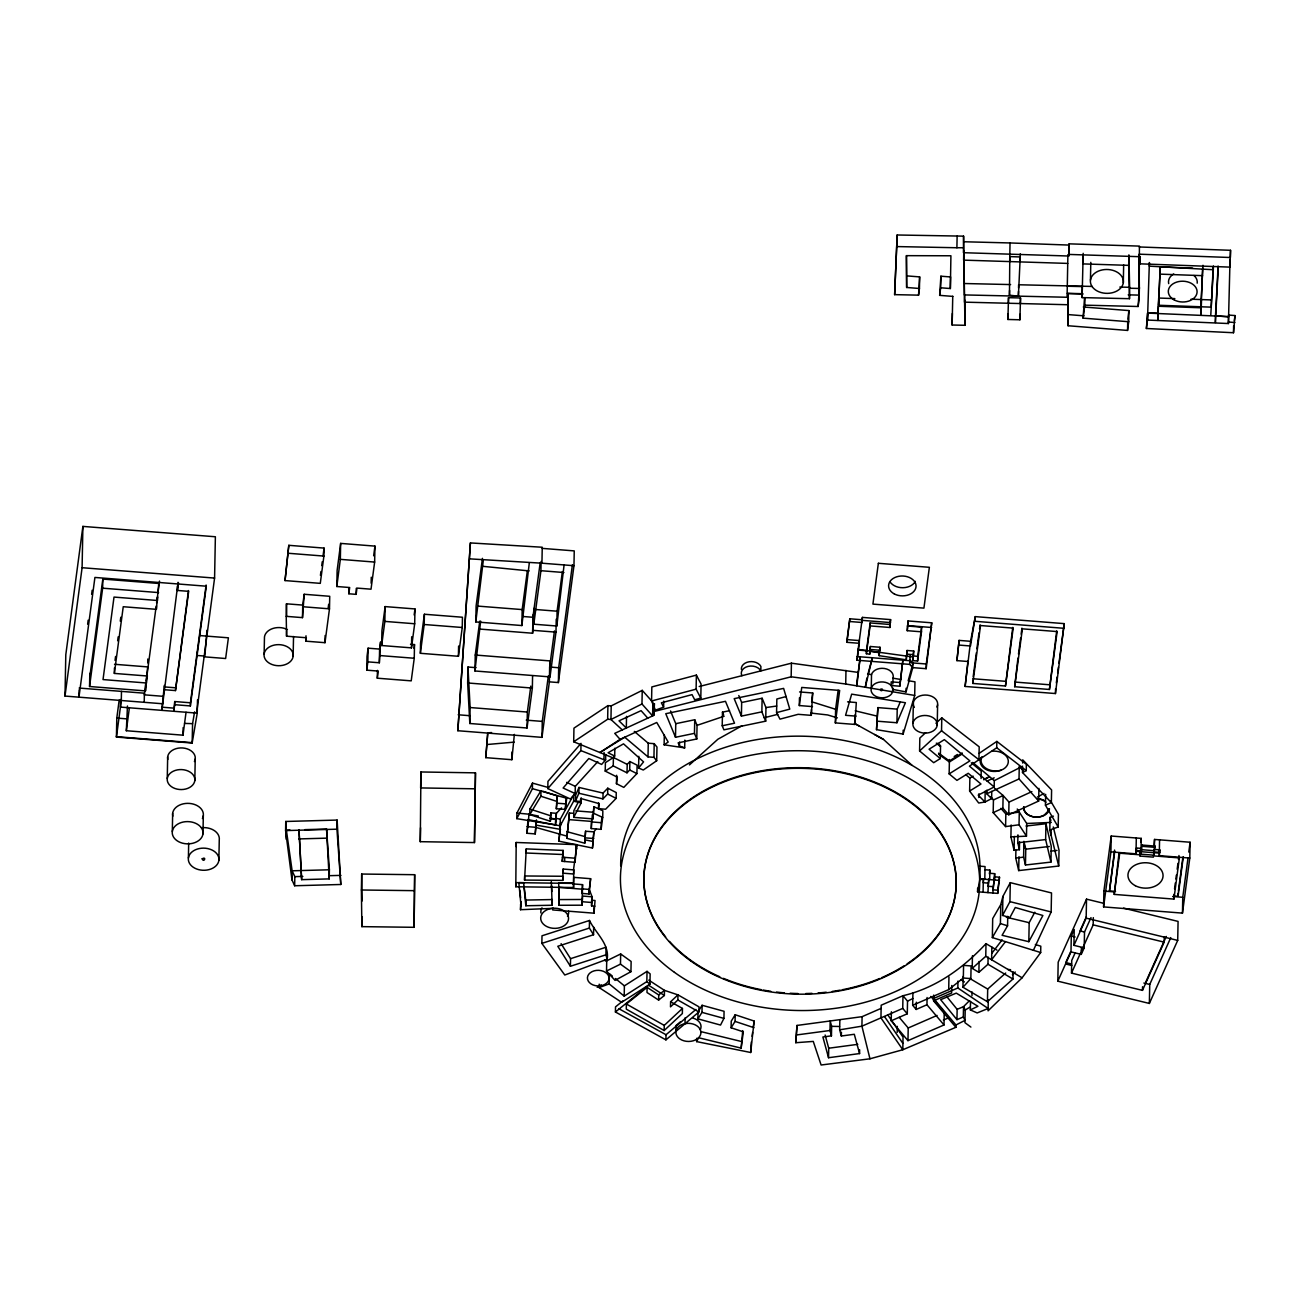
<?xml version="1.0" encoding="UTF-8"?>
<svg xmlns="http://www.w3.org/2000/svg" width="1300" height="1300" viewBox="0 0 1300 1300"><rect width="100%" height="100%" fill="white"/><g stroke="black" fill="none" stroke-linecap="round" stroke-linejoin="round"><path stroke-width="1.5" d="M414.115 927.306L414.668 874.705L361.692 874.039L361.384 889.996L361.871 926.64L414.115 927.306L414.668 874.705M420.274 841.685L420.94 771.972L475.475 772.85L474.468 842.562L420.274 841.685L420.55 827.726M515.791 886.763L516.197 842.481L576.875 844.642L574.99 862.322L562.201 861.315L563.176 850.411L526.273 848.9L524.55 880.084L562.77 880.376L563.144 869.05L573.722 869.895L573.544 887.526L515.791 886.763L515.872 882.635L573.609 883.415M1009.466 295.214L1009.791 256.588L1020.24 256.961L1018.388 296.156L1009.466 295.214L1009.564 290.469M474.468 842.562L475.475 772.85M950.349 288.535L950.576 276.949L940.891 276.201L940.68 287.787L950.349 288.535L950.917 255.775L906.246 255.661L906.653 287.479L919.441 288.486L918.548 295.149L894.627 294.645L897.179 234.991L963.576 236.145L963.446 252.704L1068.714 256.019L1069.136 243.847L1139.418 246.106L1139.141 298.919L1138.134 306.491L1084.818 305.159L1083.079 318.142L1128.709 321.734L1127.555 330.428L1068.064 325.748L1068.031 293.589L1083.144 293.963M164.32 685.392L161.85 710.352L162.727 703.771L65 696.069L65.796 654.761L82.891 526.403L215.377 536.754L214.581 578.077L196.609 713.082M79.105 689.878L78.959 697.174L94.916 577.444L206.31 586.202L190.369 705.933L174.688 704.697L174.736 701.545L190.418 702.78L190.369 705.933M65 696.069L82.095 567.71L82.891 526.403M114.53 664.284L147.648 666.9L145.486 690.901L89.554 686.514L89.814 673.335M89.554 686.514L102.651 588.185L102.83 579.069L158.763 583.472L156.357 609.326L123.24 606.726L114.351 673.416L147.469 676.016M114.351 673.416L114.449 667.94M197.502 699.839L197.243 713.148L192.156 743.031L116.431 737.067L116.789 718.071L119.194 700.082M120.575 699.497L120.429 707.086L197.243 713.148M121.469 691.389L121.306 700.505L116.431 737.067M186.046 712.254L182.991 735.183L126.327 730.73L127.465 705.997M144.219 702.309L144.398 693.192L79.138 688.058M145.486 690.901L145.632 683.621M146.689 675.707L146.543 683.004L103.025 679.575L114.01 597.074L157.528 600.503L157.609 596.846M147.729 662.951L147.794 659.003M156.357 609.326L156.423 605.686M162.727 703.771L178.051 582.319M167.261 778.489L167.668 756.827M174.736 701.545L173.81 711.295L174.688 704.697M172.315 831.529L172.656 813.28M164.239 689.699L175.468 690.576L188.468 590.541M175.468 690.576L188.679 591.337L177.466 590.46L177.548 586.154M182.991 735.183L183.138 727.594M188.403 858L188.679 843.083M192.156 743.031L192.579 723.645L194.594 711.847M194.805 780.65A13.845 10.01 1.1 0 0 175.289 770.413A13.845 10.01 1.1 0 0 172.998 787.637A13.845 10.01 1.1 0 0 194.805 780.65L195.227 759.005M197.145 652.291L197.096 655.46L204.847 656.077L206.976 630.224M199.794 632.401L199.745 635.57L228.394 637.812L225.631 658.515L204.1 656.809M202.963 833.934A15.405 11.131 1.1 0 0 181.252 822.543A15.405 11.131 1.1 0 0 178.701 841.717A15.405 11.131 1.1 0 0 202.963 833.934L203.32 815.701M218.871 860.405A15.307 11.066 1.1 0 0 197.291 849.079A15.307 11.066 1.1 0 0 194.74 868.14A15.307 11.066 1.1 0 0 218.871 860.405L219.261 839.881A15.307 11.066 1.1 0 0 201.5 827.742M264.127 654.046L264.469 636.951A14.576 10.53 1.1 0 1 287.43 629.59M285.025 580.58L288.811 545.317L324.074 548.096L323.911 556.075L320.287 583.359L285.025 580.58L288.811 545.317M286.227 616.346L286.471 603.817L302.738 605.085L302.494 617.63L286.227 616.346L286.553 636.188L306.345 637.747L305.89 641.176L324.984 642.688L329.485 608.839L329.729 596.294L304.184 594.279L302.738 605.085M286.553 636.188L286.65 630.825M285.594 830.586L285.756 821.47L337.123 820.072L340.795 884.487L294.661 885.755L291.964 879.921L285.594 830.586L336.944 829.189L337.123 820.072M286.195 839.264L285.756 821.47M293.15 656.321A14.576 10.53 1.1 0 0 272.594 645.531A14.576 10.53 1.1 0 0 270.173 663.683A14.576 10.53 1.1 0 0 293.15 656.321L293.475 639.226A14.576 10.53 1.1 0 0 293.345 636.48M291.964 879.921L292.126 870.805L286.374 830.148L289.965 830.05M294.661 885.755L294.824 876.639L292.126 870.805L329.387 869.781L326.56 829.043L304.899 829.644M301.649 879.661L298.984 829.806L301.649 879.661L329.209 878.898L329.387 869.781M302.494 617.63L304.184 594.279M305.89 641.176L306.004 635.798M324.984 642.688L325.114 635.521M329.209 878.898L326.56 829.043M348.839 593.775L349.684 587.519L336.814 586.511L337.123 570.554L340.649 543.4L374.952 546.114L374.644 562.071L371.02 589.192L356.98 588.087L356.135 594.36L348.839 593.775L348.952 587.795M336.814 586.511L340.34 559.358L340.649 543.4M356.135 594.36L356.265 588.364M361.871 926.64L362.066 916.679M410.507 644.264L414.505 644.589L414.245 658.255L411.223 680.859L377.293 678.194L378.235 671.076L366.746 670.166L367.006 656.484L368.111 648.18L379.6 649.09L379.34 662.773L367.851 661.863L368.111 648.18M371.15 583.212L371.264 577.233M377.293 678.194L377.439 670.378M379.34 662.773L380.559 641.908L379.6 649.09M381.631 645.531L381.924 630.711L385.141 606.596L414.976 608.936L414.684 623.756L411.466 647.871L381.631 645.531L384.849 621.4L385.141 606.596M411.466 647.871L411.694 636.756M420.355 653.299L420.55 643.045L424.401 614.25L462.442 617.24L462.247 627.494L458.413 656.289L420.355 653.299L424.19 624.504L424.401 614.25M420.94 771.972L420.631 787.93L475.166 788.808M458.413 656.289L458.608 646.035M549.364 681.85L541.97 737.36L457.844 730.73L470.405 542.929L542.246 547.235L541.938 563.192L573.966 565.711L558.399 682.565L549.364 681.85L549.64 667.03L554.45 630.939M532.577 676.097L532.35 688.074L527.036 728L469.82 723.499L467.659 682.971L467.968 667.03L476.06 667.664M457.844 730.73L470.405 542.929M469.82 723.499L470.129 707.541L467.968 667.03M556.238 619.174L555.977 632.141L550.03 676.894L474.939 670.979L475.247 655.021L479.749 621.14M529.311 562.933L521.869 625.544L475.8 621.92L476.109 605.962L482.446 558.35M474.939 670.979L480.659 621.156M475.8 621.92L483.308 560.381M514.361 734.386L511.859 759.704L485.777 757.656L487.76 732.891L491.562 732.55M485.777 757.656L487.76 732.891M511.859 759.704L512.005 751.985M516.116 846.592L516.197 842.481M561.519 807.918L556.4 813.312L555.49 824.915L516.799 818.642L516.913 813.069L532.496 783.104L547.771 787.361M521.869 625.544L522.178 609.586L527.378 570.57M573.576 881.92L573.674 877.354L590.639 878.702L589.209 889.428L592.117 896.805L591.663 900.234L595.043 900.51L594.003 913.185L552.679 909.935L552.89 908.359L520.52 909.708L520.617 904.02M520.52 909.708L521.105 901.664M527.036 728L527.345 712.043L530.806 686.091M524.55 880.084L524.631 875.972L562.851 876.265L562.77 880.376M526.273 848.9L526.191 853.011L563.095 854.523L563.176 850.411M536.494 820.186L535.226 833.917L526.923 833.267L528.011 819.358M525.817 905.759L525.915 900.055L552.289 899.551L552.175 905.239L525.817 905.759L523.64 882.684L518.846 882.619L521.024 905.84M528.613 820.56L528.824 814.174L538.395 816.026M480.512 629.135L532.61 633.23L532.919 617.273L540.183 562.673M532.61 633.23L533.293 614.38M529.766 814.613L529.864 809.039L540.995 790.66L540.881 796.234L529.766 814.613L550.355 821.275L550.842 812.874L556.4 813.312L555.604 819.341L549.867 818.236M564.07 565.11L556.806 626.015L533.812 624.211L534.121 608.254M516.799 818.642L532.399 788.678L532.496 783.104M535.226 833.917L536.283 820.267M533.812 624.211L540.93 570.7L541.109 561.438M541.97 737.36L542.279 721.403L548.356 675.805M541.856 943.377L542.003 935.789L589.501 920.481C595.628 933.156 609.635 943.946 607.181 959.221L564.785 975.016L541.856 943.377L589.355 928.07L589.501 920.481M547.804 788.58L547.95 781.365L581.019 743.389L580.889 750.604L547.804 788.58L570.424 799.012L575.169 793.569L575.299 786.354L597.805 761.589M550.03 676.894L550.322 660.936L475.247 655.021M550.355 821.275L550.842 812.874M551.298 881.53L552.175 905.239M556.806 626.015L557.082 611.195L562.364 571.577M555.49 824.915L555.62 818.269L560.3 819.179L572.796 796.299M558.399 682.565L558.675 667.745L572.406 564.753M555.913 821.714L556.026 816.14M532.399 788.678L566.751 798.265L565.256 809.429L556.319 808.73L557.375 795.974L542.815 791.245M556.319 808.73L557.375 795.974M558.935 841.181L560.641 822.738L558.935 841.181L592.475 848.039L593.872 831.87L596.326 828.815M572.617 883.87L582.562 884.65L582.075 905.19L559.065 905.288L558.691 882.765L573.625 882.96L573.544 887.526M526.923 833.267L528.726 819.747L560.17 825.825L560.3 819.179M559.065 905.288L558.87 887.608M563.144 869.05L563.062 873.178L573.641 874.006L573.722 869.895M565.256 809.429L566.117 798.281M564.606 861.51L564.688 857.399M592.475 848.039L593.872 831.87L585.569 831.22L584.74 843.212L566.832 838.321L569.433 813.004L573.251 813.296M573.966 565.711L574.242 550.891L542.214 548.372M566.832 838.321L569.433 813.004M614.851 748.231L614.689 756.048L612.82 757.803L573.69 741.764L573.95 728.146L607.913 705.624L611.211 705.884L642.233 690.365L652.876 702.309L652.616 715.926L641.972 703.983L642.233 690.365M570.554 958.669L606.06 947.229L605.914 954.818L570.408 966.258L570.554 958.669L561.096 943.67M560.17 825.825L573.641 801.19L573.771 794.544M601.12 829.351L601.25 822.705L591.386 821.925L591.273 828.571L601.12 829.351L602.712 817.424L602.842 810.778L593.856 806.699L592.995 818.886L573.722 817.375L573.852 810.712L578.5 801.694M598.52 808.665L599.186 803.66L580.726 798.476L580.32 801.515L575.526 801.011L575.64 795.194L578.988 787.442L603.054 793.065L607.766 788.206L616.249 792.561L616.135 798.379L605.621 809.217L598.52 808.665L598.617 802.831M574.99 862.322L575.071 858.211L562.266 857.204M575.981 844.919L575.916 849.03L576.794 848.754M575.526 801.011L578.874 793.26L578.988 787.442M573.722 817.375L581.149 802.913L581.246 797.924M581.913 893.425L581.994 888.859L589.209 889.428L589.128 893.994L581.913 893.425L582.562 884.65M582.075 905.19L582.628 896.057L592.117 896.805L591.565 905.938L594.929 906.197M584.74 843.212L585.569 831.22M590.639 878.702L589.128 893.994M591.273 828.571L592.345 814.808M592.995 818.886L593.856 806.699M591.565 905.938L591.663 900.234M570.408 966.258L557.798 946.27L593.548 934.749L593.694 927.144M594.003 913.185L594.116 907.481M647.026 971.36L646.831 981.614L624.195 996.125L624.39 985.855L647.026 971.36L650.146 973.895L649.951 984.165L621.66 1002.284L599.137 987.577L599.202 984.165M578.874 793.26L602.94 798.899L603.054 793.065M605.735 754.439L605.621 759.85L603.931 759.72L604.061 752.489M573.69 741.764L607.653 719.241L607.913 705.624M602.94 798.899L607.653 794.04L607.766 788.206M611.211 705.884L610.951 719.501L622.245 729.901M606.531 971.002L606.726 960.814L620.669 953.956L631.134 961.48L630.939 971.685L615.046 980.395L606.531 971.002L620.474 964.145L630.939 971.685M624.195 996.125L609.18 983.905L609.375 973.651L612.381 976.089M648.765 980.119L664.462 990.356L677.966 994.874L698.994 1006.85L698.896 1011.969L665.925 1039.87L615.42 1011.985L615.517 1006.866L623.074 1000.789M620.474 964.145L620.669 953.956M626.535 716.365L626.308 728.033L619.028 720.817L641.079 710.661L647.774 718.153M647.091 987.366L646.994 992.501L658.629 1000.09L658.726 994.955L647.091 987.366L626.372 1004.006L626.275 1009.141L664.154 1030.526L682.354 1013.561L682.451 1008.426L670.605 1001.748L677.966 994.874L677.869 999.992L670.491 1006.866L670.605 1001.748M634.303 731.396L648.261 743.21L654.209 743.665L656.971 747.061L656.695 760.744L643.273 770.023L638.592 768.024L638.82 756.291M656.695 760.744L653.949 757.347L648.001 756.876L648.261 743.21M651.56 700.992L651.836 686.936L696.378 675.106L701.074 684.076L700.798 698.133L694.704 699.758L692.039 694.639L661.359 702.796L663.634 707.151L655.444 710.158L651.56 700.992L696.117 689.163L696.378 675.106M664.316 734.646L664.121 744.803L668.184 742.04L656.76 722.475L620.084 739.359L614.738 733.363L653.786 715.374L654.014 703.706M653.786 715.374L654.469 703.641M653.949 757.347L654.209 743.665M663.634 707.151L663.747 701.122M658.629 1000.09L664.365 995.491L664.462 990.356L658.726 994.955M664.154 1030.526L664.251 1025.391L682.451 1008.426M665.925 1039.87L666.023 1034.735L695.906 1009.45M675.756 723.678L694.736 719.745L694.46 733.346L675.496 737.279L675.756 723.678L670.524 710.97M684.84 740.122L684.678 747.89L679.477 746.005L679.559 742.121M675.919 1031.404L676.033 1025.521L680.582 1021.67M685.019 1023.717L685.133 1017.819M679.477 746.005L678.161 742.82L696.784 738.969L697.044 725.351L694.736 719.745M696.637 1041.609L698.604 1037.741L741.146 1048.125L743.324 1031.842L731.104 1027.78L731.234 1021.134L735.199 1014.748L754.114 1021.036L750.685 1052.496L696.637 1041.609L696.702 1038.294M699.059 1010.149L702.114 1005.29L724.067 1011.303L723.938 1018.388L720.541 1025.066L697.905 1018.859L698.035 1011.774M697.905 1018.859L701.984 1012.375L702.114 1005.29M762.125 698.246L761.865 711.864L741.406 716.105L741.666 702.488L762.125 698.246L765.96 707.558L765.7 721.159L723.905 729.836L722.215 725.758L722.475 712.14L729.511 710.694M731.104 1027.78L735.069 1021.394L735.199 1014.748M741.146 1048.125L742.722 1030.624M750.685 1052.496L751.319 1042.031M799.581 691.941L812.727 692.981L811.298 715.358L798.151 714.317L779.984 719.144L776.571 712.628L776.847 699.01L786.273 696.508M654.322 711.425L791.164 676.796L791.424 663.179L857.773 672.344M812.467 706.599L799.321 705.559L799.467 697.775M970.515 1001.325L970.352 1009.921L977.178 1012.944L988.13 1008.475L957.84 987.967L933.611 998.514L955.939 1024.969L955.89 1027.309L902.801 1049.75L869.96 1058.801L821.113 1065.009L813.264 1041.414L795.779 1042.714L796.997 1025.44L862.095 1016.665L881.124 1008.377M795.779 1042.714L796.997 1025.44M811.298 715.358L811.411 709.524M859.641 1049.783L859.56 1053.569L828.539 1057.729L828.717 1048.222L825.126 1035.028M847.568 701.837L856.31 702.52L854.945 724.441L835.347 722.898L835.608 709.28L838.159 690.186M831.447 1035.84L830.001 1030.494L830.18 1021.004L831.642 1026.334L831.447 1035.84L822.884 1036.994L828.539 1057.729M900.283 701.854L897.211 709.134L877.89 707.606L876.509 729.658L903.126 734.061L914.696 695.435L845.715 684.011L845.975 670.394M859.56 1053.569L854.295 1034.28L841.344 1036.019L839.654 1029.828L839.849 1020.321M917.605 661.017L917.702 656.321L912.958 655.947L912.876 660.644L917.605 661.017L921.489 631.816L907.254 630.695L908.034 620.945L931.742 622.814L926.169 668.688L912.763 667.631L909.691 664.381L857.041 660.238L859.3 643.305L846.983 642.33L847.031 639.616L849.81 618.784L862.127 619.759M841.344 1036.019L841.425 1032.216M846.983 642.33L849.81 618.784M854.945 724.441L855.14 714.707M857.041 660.238L858.065 649.383L912.941 656.971L913.737 651.008L907.075 650.488L906.246 659.831L879.19 655.671L879.255 651.999M858 653.055L858.065 649.383M859.3 643.305L859.349 640.331M849.761 621.514L862.079 622.489L862.127 619.499M862.079 622.489L862.404 617.403L890.597 619.613L889.899 627.477L870.09 625.918L870.155 622.928L889.947 624.488L889.899 627.477M879.19 655.671L879.97 647.254L870.399 646.506L869.7 654.225L866.385 653.721L866.466 650.049M862.095 1016.665L861.916 1026.171L869.96 1058.801M869.7 654.225L869.781 650.553M871.26 688.236L871.52 674.635A10.985 7.946 1.1 0 1 884.406 668.476A10.985 7.946 1.1 0 1 893.068 677.869L892.824 684.011M876.509 729.658L877.89 707.606M894.627 294.645L897.179 234.991M892.678 691.779L892.742 687.895M944.239 1012.294L944.011 1024.953L907.969 1040.65L891.215 1020.792L891.377 1011.758M877.63 721.224L896.951 722.751L897.211 709.134M906.653 287.479L906.62 256.002M899.811 686.205L902.866 660.173L899.811 686.205L891.15 685.523A10.985 7.946 1.1 0 0 874.413 684.076A10.985 7.946 1.1 0 0 875.566 696.231A10.985 7.946 1.1 0 0 891.898 693.452L892.986 689.423L891.15 685.523L891.215 681.85L899.892 682.533M897.195 1032.379L897.309 1026.366M903.126 734.061L903.191 730.178M892.986 689.423L906.019 691.941L906.084 688.269M906.246 659.831L907.075 650.488M907.254 630.695L908.034 620.945M891.215 1020.792L907.286 1013.789L902.736 1008.394L902.98 995.719C936.227 987.903 963.17 968.061 986.001 943.654L996.938 950.121M909.691 664.381L909.773 659.701L912.844 662.935L926.266 663.991L926.169 668.688M910.292 656.76L910.309 655.753L909.756 660.709L912.827 663.959L908.164 680.794M918.548 295.149L919.653 276.9L906.88 275.892M919.441 288.486L919.653 276.9M912.844 662.935L912.763 667.631L906.019 691.941M912.876 660.644L913.737 651.008M907.286 1013.789L907.53 1001.13L902.98 995.719L881.189 1005.209L880.945 1017.884L902.801 1049.75L903.045 1037.091L887.737 1014.78M912.941 723.336L913.331 702.878M907.969 1040.65L908.212 1027.991L899.194 1017.299M914.696 695.435L914.956 681.817L908.96 680.826M927.095 997.523L926.949 1004.754L916.191 1009.45L912.681 1005.29L912.925 992.631M921.489 631.816L921.586 627.136L907.351 626.015M937.739 743.291L940.55 745.631L940.29 758.55L933.693 762.694L919.587 750.961L919.831 738.043L925.681 732.664M916.191 1009.45L916.337 1002.202M952.803 296.4L939.673 295.36L940.891 276.201M937.219 725.238A12.188 8.807 1.1 0 0 920.026 716.219A12.188 8.807 1.1 0 0 917.995 731.396A12.188 8.807 1.1 0 0 937.219 725.238L937.609 704.795M955.89 1027.309L933.562 1000.854L933.676 995.085M941.541 730.762L941.785 717.844L979.193 746.817L978.949 759.736L941.541 730.762L919.587 750.961M964.909 300.202L964.958 325.293L952.136 325.016L952.347 313.43M896.967 246.578L956.898 247.748L957.125 236.161M991.754 791.408L991.608 798.639L984.994 802.019L978.705 803.026L969.621 791.05L980.98 784.03L968.24 773.305L956.946 780.374L949.146 773.89L949.423 759.509M912.681 1005.29L948.708 989.592L948.951 976.934M964.958 325.293L963.576 236.145M963.788 250.998L963.609 260.13L1067.739 263.412M968.419 661.538L956.93 660.628L959.091 640.396L970.58 641.29L975.26 616.622L1064.229 623.626L1055.454 693.55L965.104 686.449L967.996 660.676M964.633 294.548L964.486 302.152L1067.804 304.736M951.746 985.498L951.6 993.005L933.562 1000.854M956.93 660.628L959.091 640.396M969.134 1001.016L963.528 1006.655L963.316 1016.974L956.946 1019.655L957.141 1009.336L947.115 997.035M957.84 987.967L957.97 981.077M1013.106 971.783L1012.96 979.03L987.447 1001.715L962.959 987.236L963.17 976.381M948.708 989.592L963.333 978.023L963.576 965.347L971.084 965.949L970.84 978.608L962.959 987.236M970.58 641.29L965.104 686.449M957.141 1009.336L963.528 1006.655L965.201 1010.035L964.958 1022.694L970.905 1027.081M969.621 791.05L969.881 778.131L965.656 774.572M972.806 683.442L980.525 625.544L1013.188 628.111L1005.469 686.01L972.806 683.442L972.871 680.306M958.994 645.076L970.499 645.986L975.26 616.622M988.114 957.011L987.967 964.259L978.884 972.335L972.205 968.37L972.449 955.711M971.977 995.686L972.059 991.949M978.803 797.501L978.884 793.812M997.717 893.376L997.783 890.208L992.891 889.818L994.63 876.834L999.505 877.224L997.717 893.376L977.568 891.784L977.633 888.16M981.077 778.489L981.224 771.111L971.311 762.775M977.568 891.784L979.924 878.849L980.167 866.19L985.042 866.564L984.799 879.239M978.884 972.335L979.095 961.48M983.076 892.222L983.32 879.548L979.648 879.255M985.189 791.164L984.994 802.019L978.201 795.129L994.175 786.971L994.305 780.65L972.644 762.418M991.608 798.639L986.798 793.747L986.879 790.14M972.205 968.37L985.758 956.312L986.001 943.654M987.951 892.596L988.634 879.385M989.69 879.612L989.869 870.123L984.977 869.733M987.447 1001.715L987.691 989.056L1005.696 973.034M988.292 999.879L988.081 1010.815L1022.109 977.795L1040.682 952.542L1040.796 946.205L1035.352 944.515M1011.14 824.964L1010.913 836.842L1026.48 836.16L1019.038 824.785L1005.599 826.589L993.184 812.63L993.428 799.955L991.087 796.933M991.851 947.115L991.608 959.774L1005.452 941.655M992.842 892.986L994.679 873.665L989.804 873.291M1040.682 952.542L992.339 937.592L992.696 918.596L1000.773 904.589L1002.901 896.431L1010.295 882.651L1051.521 892.954L1051.148 911.95L1033.403 950.284M1015.901 850.135L1015.739 858.049L1018.696 870.594L1058.72 866.028L1049.799 830.034L1058.184 826.962L1045.444 805.204L1051.359 802.604L1022.499 772.525L1026.253 770.624L996.726 747.76L996.84 741.423L979.062 753.399M994.565 880.002L994.679 873.665M1007.906 319.475L1008.508 297.668L1020.516 297.976L1019.915 319.784L1007.906 319.475L1008.02 313.901M1008.41 303.241L1008.508 297.668M1009.694 261.332L1010.035 242.954L963.658 241.751M992.339 937.592L1000.415 923.585L1000.773 904.589M1038.911 788.369L1038.668 801.028L1008.751 814.791L1002.869 808.178L1003.112 795.503L994.663 788.369M1005.469 686.01L1012.749 627.413M1007.744 916.305L1007.565 925.795L1002.089 935.301L1028.82 941.688L1042.892 915.492L1015.267 907.514L1009.889 917.54L1002.544 915.428L1002.901 896.431M1005.599 826.589L1005.842 813.93L1000.87 808.34M1018.388 296.156L1018.485 291.411M1018.55 288.08L1018.615 284.765L1092.195 286.439M1008.751 814.791L1008.995 802.116L1003.112 795.503L993.428 799.955M1020.142 261.706L1020.289 253.857M1019.915 319.784L1020.029 314.21M1020.403 303.55L1020.516 297.976M1002.544 915.428L1009.938 901.648L1010.295 882.651M1014.666 686.725L1022.385 628.842L1057.144 631.572L1049.441 689.471L1014.666 686.725L1017.949 658.092M1019.557 841.783L1019.411 849.696L1014.081 850.298L1014.341 836.452M1019.411 849.696L1017.786 842.758L1017.932 834.844M1038.668 801.028L1019.021 778.944L1019.265 766.285L1023.197 770.705M1019.038 824.785L1019.281 812.11L1005.842 813.93M1018.696 870.594L1018.956 856.749M1022.499 772.525L1022.596 767.78M1022.678 763.035L1022.742 759.866L1051.602 789.945L1051.359 802.604M1025.456 865.004L1023.604 857.155L1023.913 841.327L1025.765 849.176L1025.456 865.004L1050.936 862.095L1051.245 846.267L1045.947 823.745L1026.041 826.02M1026.253 770.624L1026.366 764.286L996.84 741.423M1026.48 836.16L1026.724 823.485L1017.234 809.006M1028.82 941.688L1029.178 922.691L1034.816 912.21M1045.444 805.204L1045.655 794.349M1050.936 862.095L1045.639 839.572L1045.947 823.745M1049.441 689.471L1056.705 630.874M1049.799 830.034L1050.043 817.375L1053.39 816.14M1051.05 835.071L1051.148 829.644M1055.454 693.55L1055.551 688.87M1067.901 254.605L1067.072 297.261L964.324 294.921L964.064 260.146M1068.714 256.019L1068.925 245.066L1010.035 242.954M1058.184 826.962L1058.428 814.304L1050.579 800.914M1068.064 325.748L1068.031 293.589M1058.72 866.028L1059.029 850.2L1053.276 826.979M1123.525 908.148L1178.076 921.408L1177.703 940.404L1149.362 1003.438L1057.826 981.175L1058.184 962.179L1086.524 899.145L1104.057 903.403M1119.82 287.072L1129.684 287.3L1129.472 298.691L1082.104 297.602L1082.331 286.211M1083.193 253.321L1082.997 263.9L1128.693 265.363L1129.472 298.691M1083.079 318.142L1084.541 297.716M1070.989 951.892L1071.297 936.049L1074.222 929.516L1073.93 945.344L1084.2 947.846L1081.259 954.379L1070.989 951.892L1057.826 981.175M1164.264 936.715L1164.15 942.142L1142.472 990.373L1071.493 973.099L1071.736 960.44L1075.019 953.144M1084.818 305.159L1084.964 297.733M1090.456 280.118L1090.797 262.34M1081.259 954.379L1081.405 947.602M1084.2 947.846L1084.509 932.019L1090.993 917.605M1073.93 945.344L1086.166 918.141L1086.524 899.145M1081.324 951.226L1093.17 924.869L1093.316 917.638M1153.977 846.333L1154.546 839.443L1190.101 842.237L1189.793 858.065L1182.464 913.12L1103.586 906.913L1103.895 891.085L1111.224 836.03L1141.237 838.386L1140.977 851.695M1115.53 891.394L1109.485 890.923L1114.571 850.07M1103.586 906.913L1110.915 851.858L1111.224 836.03M1123.314 282.717A16.494 11.928 1.1 0 0 1100.044 270.498A16.494 11.928 1.1 0 0 1097.297 291.037A16.494 11.928 1.1 0 0 1123.314 282.717L1123.655 264.924M1140.214 850.07L1140.1 856.083L1153.409 857.139L1153.441 855.871L1179.392 857.919L1173.9 899.096L1114.23 894.4L1119.056 852.767M1127.555 330.428L1127.734 321.132M1128.693 265.363L1128.888 254.914L1129.668 288.243L1139.352 288.47L1139.028 255.239L1138.832 265.688M1128.709 321.734L1128.92 310.586L1083.306 306.995M1138.134 306.491L1139.369 287.511L1139.141 298.919M1139.304 246.967L1230.531 250.299L1229.898 267.118L1140.132 263.835L1140.263 256.62M1110.915 851.858L1136.005 853.84L1136.297 837.996M1136.444 850.541L1136.493 848.006L1141.416 848.396L1141.368 850.931L1136.444 850.541L1136.005 853.84M1146.372 328.494L1147.494 320.06L1228.419 323.537L1228.597 315.055L1235 315.559L1233.505 332.735L1146.372 328.494L1147.624 313.089L1228.549 316.566M1149.428 262.535L1149.362 266.142L1213.306 269.734L1210.771 315.364M1141.368 850.931L1142.001 845.049L1154.953 846.072L1153.815 855.189L1140.506 854.149L1140.523 852.881L1140.1 856.083M1142.001 845.049L1141.985 846.316L1154.936 847.34L1154.953 846.072M1142.472 990.373L1142.538 986.749M1192.604 268.076L1160.266 266.923L1157.747 320.434L1158.251 306.248L1201.119 307.791L1200.972 315.006L1201.541 299.569M1200.972 306.784L1202.711 268.45L1200.972 306.784L1158.528 305.256L1158.674 298.041L1174.842 298.61M1158.528 305.256L1160.266 266.923M1149.362 1003.438L1149.736 984.441L1170.78 937.609M1153.815 855.189L1153.831 853.938M1154.546 839.443L1154.319 851.939L1159.697 852.377L1159.259 855.66L1189.793 858.065M1159.259 855.66L1159.568 839.833M1159.697 852.377L1159.746 849.842L1154.368 849.42M1173.9 899.096L1173.997 894.351M1173.997 896.009L1178.044 896.318L1178.092 893.149M1182.464 913.12L1182.756 897.292L1188.005 857.967M1202.906 268.905L1202.987 265.298M1213.225 266.451L1211.194 307.141L1201.395 306.8M1213.306 269.734L1213.388 266.126M1215.5 315.543L1215.37 322.498L1218.295 266.695M1229.898 267.118L1230.028 259.902M1230.531 250.299L1230.385 257.514L1139.158 254.182L1140.132 263.835M1233.505 332.735L1233.635 325.78M605.199 771.095L605.41 762.661L613.421 757.477L627.217 764.384L627.006 772.817L613.226 765.911L605.199 771.095L617.321 777.173L616.46 783.705L623.805 787.394L636.903 773.597L637.097 765.164L629.899 761.556L627.217 764.384M613.226 765.911L613.421 757.477M616.46 783.705L616.655 775.271M627.006 772.817L629.704 769.99L629.899 761.556M952.136 325.016L952.754 296.254M1082.104 297.602L1083.144 254.865M1228.419 323.537L1230.011 260.471M1149.362 262.925L1147.494 320.06L1147.64 312.845L1157.894 313.219M1218.116 266.029L1215.5 315.851L1228.549 316.875M87.636 624.195L88.172 620.197M91.634 594.262L92.154 590.265M89.733 677.381L102.83 579.069M115.05 660.367L115.57 656.451M117.666 640.754L118.186 636.837M120.266 621.14L120.803 617.224M126.327 730.73L129.382 707.801M145.697 684.856L144.365 694.834L162.874 696.296M146.234 680.859L156.065 607.035M156.601 603.038L157.398 597.058M157.934 593.06L159.526 581.084M177.466 590.46L178.49 582.79M190.418 702.78L206.115 585.016M192.579 723.645L184.551 723.418M320.434 575.38L320.954 571.48M321.734 565.63L322.254 561.746M323.034 555.896L324.074 548.096M328.136 608.238L328.673 604.256M373.652 555.799L374.952 546.114M366.746 670.166L367.851 661.863M414.164 614.965L414.976 608.936M414.001 648.342L414.505 644.589M528.824 814.174L516.913 813.069M562.201 861.315L563.095 854.523M573.511 869.879L576.875 844.642M601.25 822.705L602.046 816.741M752.082 1036.311L752.586 1032.493M753.35 1026.773L754.114 1021.036M799.321 705.559L801.742 687.44L839.67 690.43L835.347 722.898M811.785 699.985L812.727 692.981M862.404 617.403L858.049 650.081L866.45 650.747L870.155 622.928M866.385 653.721L870.09 625.918M870.399 646.506L869.765 651.251L879.255 652.697L879.97 647.254M889.947 624.488L890.597 619.613M939.673 295.36L940.68 287.787M917.702 656.321L921.586 627.136M926.266 663.991L931.742 622.814M973.164 676.747L976.365 652.795M976.885 648.798L979.014 632.84M979.55 628.842L980.086 624.845M983.742 879.011L983.255 882.716L988.13 883.106M1068.925 245.44L1069.136 243.847M989.365 873.827L989.869 870.123M1018.485 654.095L1020.614 638.121M1021.15 634.14L1021.946 628.144M989.056 878.849L988.081 886.275L992.956 886.649M997.783 890.208L999.505 877.224M1056.331 682.939L1057.128 677.008M1057.648 673.059L1058.444 667.128M1058.964 663.163L1064.229 623.626M1127.766 319.28L1128.92 310.586M1109.485 890.923L1114.766 851.256M1114.23 894.4L1119.722 853.222L1140.116 854.815M1136.493 848.006L1136.054 851.305L1159.307 853.125L1159.746 849.842M1140.734 842.124L1141.237 838.386M1140.506 854.149L1140.994 850.428M1234.318 320.661L1235 315.559M1174.55 888.842L1175.33 882.96M1175.85 879.044L1176.37 875.111M1177.166 869.229L1177.946 863.346M1178.466 859.43L1178.986 855.498M1178.369 891.166L1182.854 857.464M1178.044 896.318L1183.325 856.651M1188.785 852.069L1190.101 842.237M866.873 678.048L865.296 687.261L872.349 657.767L867.864 674.359M1048.791 808.925L1048.044 811.249L1049.084 810.128L1044.241 815.067A12.626 9.133 1.1 0 1 1030.283 815.961A12.626 9.133 1.1 0 1 1023.636 806.959M1049.474 808.909C1047.816 816.238 1038.635 818.317 1032.249 816.546A12.805 9.263 1.1 0 1 1023.977 806.91M896.951 722.751L905.417 702.731L851.663 694.151L845.569 715.309L856.05 716.137M1070.599 951.827L1065.756 962.585L1071.606 964.015M1086.378 916.727L1079.991 930.914L1084.509 932.019M1071.493 973.099L1080.511 953.046M1145.771 982.053L1166.279 936.439M991.737 953.436L1002.121 939.851M638.592 768.024L643.565 761.881L623.512 743.844L608.075 752.765L614.689 756.048M605.621 759.85L601.624 764.433L588.803 758.517L563.111 788.011L575.169 793.569M1012.424 974.756L1015.267 972.01M689.439 764.92L717.892 739.229L741.942 725.806M935.935 723.239L941.785 717.844M615.42 1011.985L648.668 985.254L664.365 995.491M996.726 747.76L969.443 766.139L994.175 786.971M620.084 739.359L599.901 752.521L624.731 737.214L648.001 756.876M954.2 756.503L957.401 754.504M962.163 752.96L949.39 760.971L938.568 753.139M962.146 753.984L949.374 761.979L938.551 754.146M949.146 773.89L969.898 760.874L944.352 739.635L929.077 749.222L940.29 758.55M597.188 987.35L601.201 984.864M969.881 778.131L973.115 776.133M965.201 1010.035L969.767 1007.256M1037.368 797.062L1044.014 793.439M983.775 779.496L989.105 776.766M983.759 779.74L989.089 777.026M994.305 780.65L1022.629 766.204M955.939 1024.969L965.006 1020.354L963.316 1016.974M641.972 703.983L610.951 719.501L607.653 719.241M907.53 1001.13L912.876 998.514M970.352 1009.921L977.941 1006.281L956.264 993.119L940.648 999.684L956.946 1019.655M987.041 781.089L994.208 777.806M986.798 793.747L1019.021 778.944M1008.995 802.116L1031.875 791.602M993.184 812.63L1002.869 808.178M902.736 1008.394L861.916 1026.171L839.654 1029.828M908.212 1027.991L937.04 1015.43M943.329 1020.061L948.821 1017.754M599.137 987.577L609.18 983.905M697.044 725.351L724.165 716.219M764.14 717.779L777.839 714.317M776.571 712.628L789.783 709.117L783.624 688.399L734.191 698.653L741.406 716.105M699.189 686.514L791.424 663.179M1000.87 770.25L997.977 770.867A14.544 10.514 1.1 0 1 981.955 756.665M722.215 725.758L734.516 723.206L725.481 701.317L665.762 713.7L675.496 737.279M765.96 707.558L776.685 706.03M796.819 1034.93L830.001 1030.494M828.717 1048.222L857.805 1044.339M1017.786 842.758L1045.639 839.572M1049.279 846.495L1025.765 849.176L1023.929 844.545M1051.017 851.11L1057.03 850.428M1015.739 858.049L1023.604 857.155M487.532 744.477L514.215 742.121M1026.724 823.485L1051.294 822.413M298.805 838.923L326.381 838.159M294.824 876.639L302.851 876.411M328.933 875.696L340.974 875.371M559.179 899.584L582.173 899.486M956.898 247.748L963.349 247.731M361.384 889.996L414.359 890.663M831.642 1026.334L839.556 1026.48M964.551 283.53L1010.604 284.57M1067.284 286.244L1082.315 286.585M1067.316 293.312L1081.519 293.67M1128.205 294.84L1138.361 295.1M1068.925 254.426L1139.222 256.685M1160.12 274.137L1202.565 275.665M1190.995 299.195L1211.34 299.926M470.096 558.886L541.938 563.192M1228.451 322.026L1234.87 322.53M1068.275 314.6L1084.135 315.851M540.93 570.7L563.924 572.52M288.649 553.296L323.911 556.075M340.34 559.358L374.644 562.071M975.179 621.319L1064.148 628.322M862.355 620.376L890.549 622.586M907.936 625.625L931.661 627.494M82.095 567.71L214.581 578.077M534.089 609.391L557.082 611.195M478.108 606.125L522.178 609.586M847.031 639.616L859.349 640.575M522.892 616.492L532.919 617.273M102.651 588.185L158.584 592.589M870.334 649.48L879.921 650.244M303.94 606.824L329.485 608.839M907.01 654.16L913.656 654.68M532.984 630.337L555.977 632.141M857.106 656.565L909.756 660.709M384.849 621.4L414.684 623.756M424.19 624.504L462.247 627.494M972.904 678.746L1005.566 681.314M1014.764 682.045L1049.523 684.775M549.64 667.03L558.675 667.745M380.299 655.59L414.245 658.255M467.659 682.971L532.35 688.074M470.129 707.541L527.345 712.043M164.304 686.904L175.516 687.798M458.152 714.773L470.161 715.731M526.256 720.135L542.279 721.403M161.915 707.184L173.859 708.126M116.789 718.071L126.75 718.867M116.48 736.678L192.205 742.641M556.433 803.156L565.37 803.855M1141.384 849.664L1154.335 850.688M575.786 810.875L593.109 812.24M569.319 819.65L592.215 821.454M550.729 818.447L556.286 818.886M527.053 826.605L535.356 827.271L566.962 836.144M585.439 837.866L593.742 838.516M979.924 878.849L999.44 880.392M1103.895 891.085L1114.003 891.881M1172.649 896.496L1182.756 897.292M558.691 882.765L564.655 883.236M558.61 887.331L582.481 889.2M582.53 901.761L592.02 902.509M1007.76 969.475L1010.587 969.702M963.333 978.023L970.84 978.608M810.712 713.05L827.661 714.951L837.362 717.86M483.194 566.361L529.149 570.911M791.164 676.796L845.715 684.011M664.121 744.803L684.678 747.89M867.587 673.985L871.52 674.635M892.938 678.178L900.949 679.494M536.396 825.175L560.511 829.384M584.724 839.784L592.605 841.392M573.641 801.19L581.149 802.913M1006.281 917.215L1029.178 922.691M855.205 710.824L876.769 716.04M1086.166 918.141L1177.703 940.404M1093.17 924.869L1164.15 942.142M1071.297 936.049L1075.132 936.991M1065.984 964.064L1071.818 965.494M1143.886 983.028L1149.736 984.441M700.668 1031.566L741.276 1041.462M1009.938 901.648L1051.148 911.95M566.946 831.675L584.854 836.566M701.984 1012.375L723.938 1018.388M1000.415 923.585L1007.565 925.795M811.558 701.74L835.608 709.28M540.881 796.234L557.278 801.548M529.864 809.039L550.452 815.701M735.069 1021.394L753.984 1027.699M580.889 750.604L603.931 759.72M593.726 813.345L602.712 817.424M566.702 782.372L575.299 786.354M629.704 769.99L636.903 773.597M607.653 794.04L616.135 798.379M854.571 723.434L883.464 739.408L911.869 765.148M618.995 1008.784L666.023 1034.735M874.64 734.5L883.464 739.408M854.425 723.352L859.008 725.92M626.372 1004.006L664.251 1025.391M677.869 999.992L698.896 1011.969M985.758 956.312L1022.109 977.795M987.967 964.259L1012.96 979.03M969.735 978.445L987.691 989.056M961.22 979.794L964.405 981.955M646.831 981.614L649.951 984.165M615.387 978.526L624.39 985.855M936.309 743.145L940.517 746.639M930.849 996.417L943.036 1010.847M926.949 1004.754L944.011 1024.953M884.569 1016.649L902.915 1043.413M589.355 928.07L593.548 934.749M696.117 689.163L700.798 698.133M761.865 711.864L765.7 721.159M738.774 695.516L741.666 702.488M722.475 712.14L723.596 714.87M694.46 733.346L696.784 738.969M605.914 954.818L607.181 959.221M1050.043 817.375L1050.871 820.722M1010.913 836.842L1014.081 850.298M524.095 886.454L525.899 901.566M519.756 890.24L520.65 897.861M336.944 829.189L340.795 884.487M551.525 885.528L551.85 891.54M286.471 603.817L286.666 615.712M361.692 874.039L362.05 901.046M741.878 675.724A10.091 7.296 1.1 0 1 747.906 666.429A10.091 7.296 1.1 0 1 760.825 670.93L760.906 666.494A10.091 7.296 1.1 0 0 749.271 661.749A10.091 7.296 1.1 0 0 741.39 669.419M914.371 707.395A12.188 8.807 1.1 0 1 925.048 695.029A12.188 8.807 1.1 0 1 936.894 707.021M692.9 1018.046A12.529 9.068 1.1 0 1 700.261 1029.779M604.484 960.229A10.822 7.816 1.1 0 1 606.596 961.594M568.604 911.072A13.926 10.075 1.1 0 1 567.483 916.224M540.898 912.941A13.926 10.075 1.1 0 1 542.019 907.806M1168.684 283.627A14.397 10.4 1.1 0 1 1173.721 273.926M1193.985 275.519A14.397 10.4 1.1 0 1 1197.203 283.173M915.346 581.36A13.748 9.945 1.1 0 1 902.947 587.714A13.748 9.945 1.1 0 1 889.964 581.783M172.803 816.189A15.405 11.131 1.1 0 1 189.459 803.416A15.405 11.131 1.1 0 1 202.41 818.529M167.798 759.444A13.845 10.01 1.1 0 1 182.78 747.971A13.845 10.01 1.1 0 1 194.415 761.54M665.665 936.959A156.211 112.938 1.1 0 1 710.775 787.134A156.211 112.938 1.1 0 1 921.31 810.55A156.211 112.938 1.1 0 1 907.14 963.82M903.971 965.9A156.211 112.938 1.1 0 1 881.481 977.746M879.645 978.526A156.211 112.938 1.1 0 1 842.156 989.771M840.206 990.145A156.211 112.938 1.1 0 1 832.276 991.429M826.231 992.209A156.211 112.938 1.1 0 1 818.09 992.972M811.964 993.346A156.211 112.938 1.1 0 1 805.854 993.541M797.94 993.541A156.211 112.938 1.1 0 1 790.156 993.249M784.322 992.859A156.211 112.938 1.1 0 1 776.539 992.062M770.77 991.299A156.211 112.938 1.1 0 1 763.181 990.048M761.312 989.69A156.211 112.938 1.1 0 1 723.466 978.364M719.778 976.771A156.211 112.938 1.1 0 1 669.467 941.395M620.701 865.881A179.644 129.886 1.1 0 1 798.314 736.158A179.644 129.886 1.1 0 1 979.956 866.255M1037.416 798.883A12.626 9.133 1.1 0 1 1045.947 802.23M991.916 751.238A14.072 10.172 1.1 0 1 1007.045 757.185A14.072 10.172 1.1 0 1 1003.194 769.226L1000.074 770.591A14.072 10.172 1.1 0 1 984.636 768.641A14.072 10.172 1.1 0 1 981.061 757.608M1037.953 798.704A12.805 9.263 1.1 0 1 1044.16 800.442M856.895 682.175L856.814 685.847L860.275 656.809L856.895 682.175M878.361 563.29L872.917 604.11L923.926 608.124L929.37 567.304L878.361 563.29M202.183 858.796C203.759 863.395 206.993 855.936 202.183 858.796M880.279 689.488C881.627 693.355 884.358 687.066 880.279 689.488M686.335 1023.441L683.199 1024.091A12.529 9.068 1.1 0 0 680.258 1039.204A12.529 9.068 1.1 0 0 700.472 1034.93A12.529 9.068 1.1 0 0 686.335 1023.441M553.166 908.245L549.624 908.83A13.926 10.075 1.1 0 0 542.1 922.594A13.926 10.075 1.1 0 0 561.811 926.981A13.926 10.075 1.1 0 0 565.89 912.454L563.387 910.52A13.926 10.075 1.1 0 0 553.166 908.245M600.324 985.822L597.496 985.92A10.822 7.816 1.1 0 1 588.77 974.252A10.822 7.816 1.1 0 1 606.97 973.586A10.822 7.816 1.1 0 1 600.324 985.822M1174.339 299.991A14.397 10.4 1.1 0 0 1197.024 292.727A14.397 10.4 1.1 0 0 1176.727 282.084A14.397 10.4 1.1 0 0 1174.339 299.991M894.335 593.954A13.748 9.945 1.1 0 0 915.996 587.015A13.748 9.945 1.1 0 0 896.61 576.842A13.748 9.945 1.1 0 0 894.335 593.954M674.456 972.351A179.644 129.886 1.1 0 0 974.074 914.436A179.644 129.886 1.1 0 0 751.611 755.105A179.644 129.886 1.1 0 0 674.456 972.351M690.836 961.009A156.211 112.938 1.1 0 0 951.34 910.65A156.211 112.938 1.1 0 0 757.916 772.119A156.211 112.938 1.1 0 0 690.836 961.009M1135.29 885.69A17.566 12.707 1.1 0 0 1162.98 876.818A17.566 12.707 1.1 0 0 1138.215 863.818A17.566 12.707 1.1 0 0 1135.29 885.69"/></g></svg>
